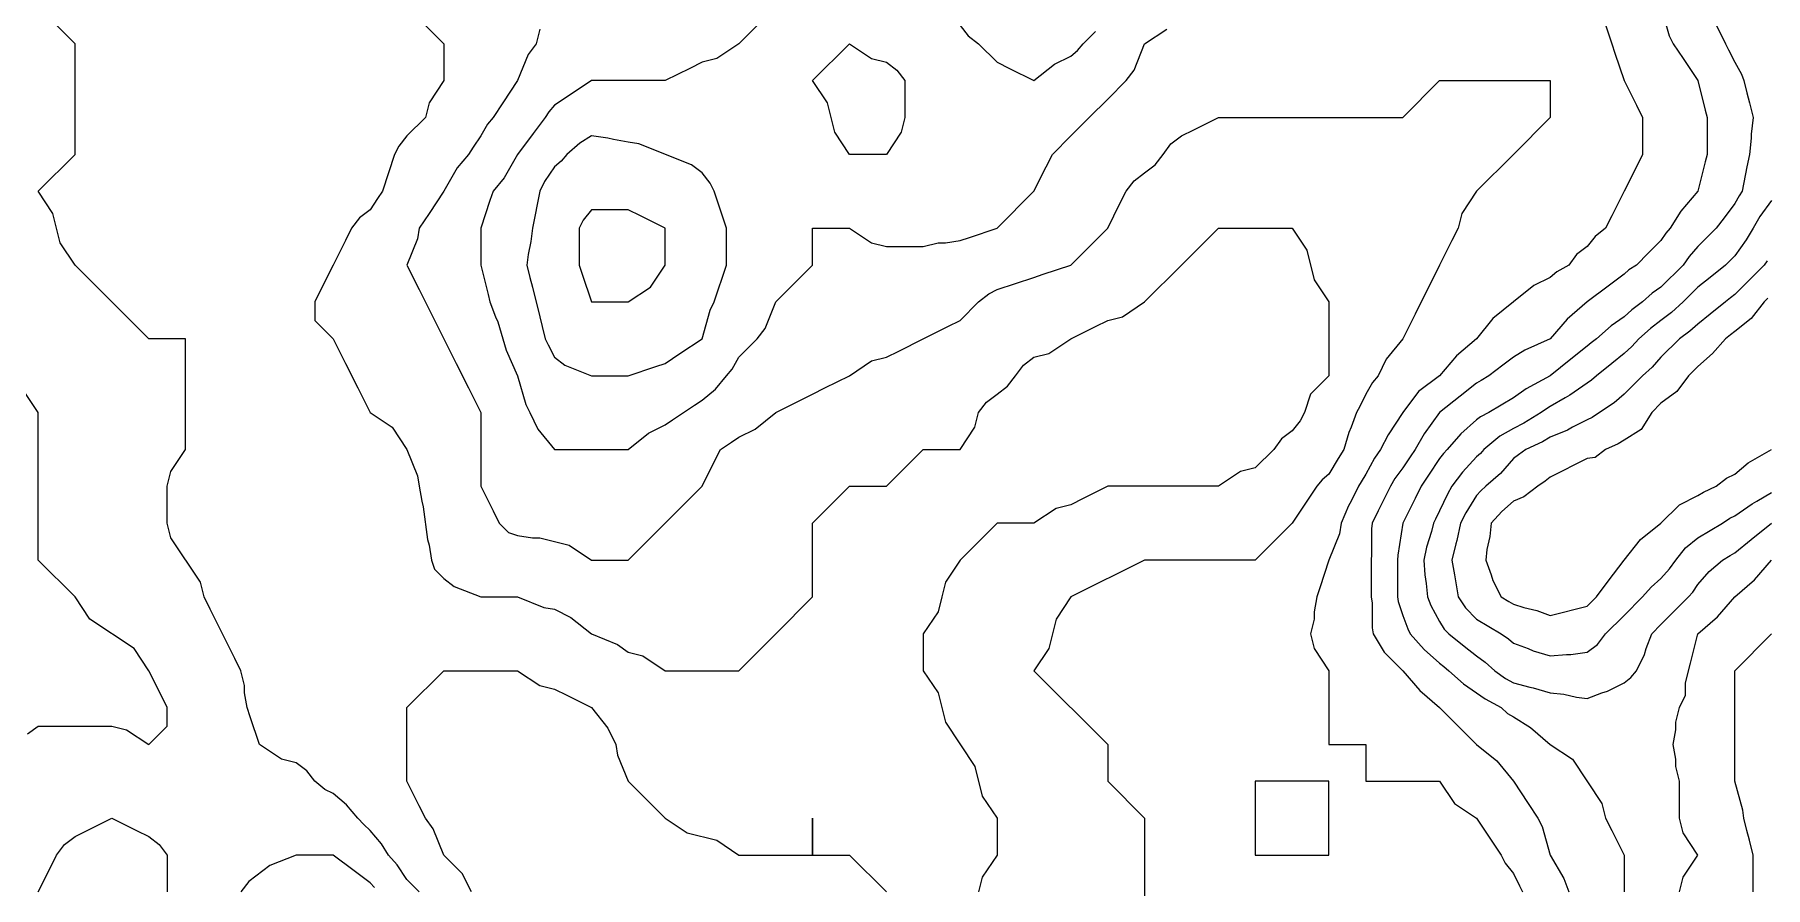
# Model space of a CAD drawing. Header units: inches. Extents: x 794995 to 811195, y 2485918 to 2508058.
# Drawn here: x 805492 to 806900, y 2502782 to 2503476 of the extents above; entities that cross this region are included whole.
import ezdxf

# ---------------------------------------------------------------- set-up
doc = ezdxf.new("R2010")
doc.units = ezdxf.units.IN
doc.header["$MEASUREMENT"] = 0
doc.layers.add('contour', color=7, linetype='Continuous')

msp = doc.modelspace()

# ---------------------------------------------------------------- linework, layer by layer
at = {"layer": 'contour'}
for points in [[(805805.2, 2502778.4), (805800.2, 2502783.4), (805795.2, 2502788.4), (805787.2, 2502800.4), (805780.2, 2502808.4), (805774.4, 2502817.6), (805765.2, 2502828.4), (805760.2, 2502833.4), (805755.2, 2502838.4), (805746.1, 2502849.3), (805735.2, 2502858.4), (805728.5, 2502861.7), (805720.2, 2502868.4), (805713.7, 2502876.9), (805705.2, 2502883.4), (805693.2, 2502886.4), (805675.2, 2502898.4), (805667.7, 2502920.9), (805665.2, 2502928.4), (805663.2, 2502940.4), (805663.2, 2502946.4), (805660.2, 2502958.4), (805655.2, 2502968.4), (805635.2, 2503008.4), (805630.2, 2503018.4), (805627.2, 2503030.4), (805603.2, 2503066.4), (805600.2, 2503078.4), (805600.2, 2503108.4), (805603.2, 2503120.4), (805615.2, 2503138.4), (805615.2, 2503228.4), (805585.2, 2503228.4), (805525.2, 2503288.4), (805513.2, 2503306.4), (805507.2, 2503330.4), (805495.2, 2503348.4), (805525.2, 2503378.4), (805525.2, 2503468.4), (805495.2, 2503498.4)], [(805795.2, 2503498.4), (805825.2, 2503468.4), (805825.2, 2503438.4), (805813.2, 2503420.4), (805810.2, 2503408.4), (805795.2, 2503393.4), (805788.5, 2503385), (805785.2, 2503378.4), (805775.2, 2503348.4), (805771.2, 2503342.4), (805765.2, 2503333.4), (805756.6, 2503326.9), (805750.2, 2503318.4), (805745.2, 2503308.4), (805735.2, 2503288.4), (805725.2, 2503268.4), (805720.2, 2503258.4), (805720.2, 2503243.4), (805735.2, 2503228.4), (805745.2, 2503208.4), (805755.2, 2503188.4), (805765.2, 2503168.4), (805783.2, 2503156.4), (805795.2, 2503138.4), (805803.7, 2503116.9), (805805.2, 2503108.4), (805807.2, 2503096.4), (805808.5, 2503091.7), (805811.8, 2503065), (805813.2, 2503060.4), (805815.2, 2503048.4), (805817.7, 2503040.9), (805825.2, 2503033.4), (805833.7, 2503026.9), (805855.2, 2503018.4), (805885.2, 2503018.4), (805906.6, 2503009.8), (805915.2, 2503008.4), (805928.5, 2503001.7), (805945.2, 2502988.4), (805966.6, 2502979.8), (805975.2, 2502973.4), (805987.2, 2502970.4), (806005.2, 2502958.4), (806065.2, 2502958.4), (806095.2, 2502988.4), (806125.2, 2503018.4), (806125.2, 2503078.4), (806155.2, 2503108.4), (806185.2, 2503108.4), (806215.2, 2503138.4), (806245.2, 2503138.4), (806257.2, 2503156.4), (806260.2, 2503168.4), (806266.6, 2503176.9), (806275.2, 2503183.4), (806283.7, 2503189.8), (806290.2, 2503198.4), (806296.6, 2503206.9), (806305.2, 2503213.4), (806317.2, 2503216.4), (806335.2, 2503228.4), (806355.2, 2503238.4), (806365.2, 2503243.4), (806377.2, 2503246.4), (806395.2, 2503258.4), (806425.2, 2503288.4), (806455.2, 2503318.4), (806515.2, 2503318.4), (806527.2, 2503300.4), (806533.2, 2503276.4), (806545.2, 2503258.4), (806545.2, 2503198.4), (806530.2, 2503183.4), (806525.2, 2503168.4), (806521.8, 2503161.7), (806515.2, 2503153.4), (806506.6, 2503146.9), (806500.2, 2503138.4), (806485.2, 2503123.4), (806473.2, 2503120.4), (806455.2, 2503108.4), (806365.2, 2503108.4), (806345.2, 2503098.4), (806335.2, 2503093.4), (806323.2, 2503090.4), (806305.2, 2503078.4), (806275.2, 2503078.4), (806245.2, 2503048.4), (806233.2, 2503030.4), (806230.2, 2503018.4), (806227.2, 2503006.4), (806215.2, 2502988.4), (806215.2, 2502958.4), (806227.2, 2502940.4), (806233.2, 2502916.4), (806257.2, 2502880.4), (806263.2, 2502856.4), (806275.2, 2502838.4), (806275.2, 2502808.4), (806263.2, 2502790.4), (806260.2, 2502778.4)], [(806095.2, 2503498.4), (806065.2, 2503468.4), (806047.2, 2503456.4), (806035.2, 2503453.4), (806025.2, 2503448.4), (806005.2, 2503438.4), (805945.2, 2503438.4), (805927.2, 2503426.4), (805915.2, 2503418.4), (805910.5, 2503413), (805907.7, 2503408.4), (805898, 2503395.5), (805885.2, 2503378.4), (805874.2, 2503359.3), (805865.2, 2503348.4), (805862.7, 2503340.9), (805855.2, 2503318.4), (805855.2, 2503288.4), (805861.2, 2503264.4), (805862.7, 2503258.4), (805867.2, 2503246.4), (805869, 2503242.2), (805873.2, 2503228.4), (805875.9, 2503219.1), (805885.2, 2503198.4), (805891.8, 2503175), (805895.2, 2503168.4), (805901.8, 2503155), (805915.2, 2503138.4), (805975.2, 2503138.4), (805991.8, 2503151.7), (806005.2, 2503158.4), (806011.2, 2503162.4), (806020.2, 2503168.4), (806029.2, 2503174.4), (806035.2, 2503178.4), (806046.1, 2503187.5), (806055.2, 2503198.4), (806059.7, 2503203.8), (806065.2, 2503213.4), (806080.2, 2503228.4), (806086.6, 2503236.9), (806095.2, 2503258.4), (806125.2, 2503288.4), (806125.2, 2503318.4), (806155.2, 2503318.4), (806173.2, 2503306.4), (806185.2, 2503303.4), (806215.2, 2503303.4), (806227.2, 2503306.4), (806233.2, 2503306.4), (806245.2, 2503308.4), (806252.7, 2503310.9), (806275.2, 2503318.4), (806305.2, 2503348.4), (806315.2, 2503368.4), (806320.2, 2503378.4), (806335.2, 2503393.4), (806350.2, 2503408.4), (806365.2, 2503423.4), (806380.2, 2503438.4), (806386.6, 2503446.9), (806395.2, 2503468.4), (806413.2, 2503480.4)], [(806765.2, 2503498.4), (806775.2, 2503468.4), (806777.7, 2503460.9), (806785.2, 2503438.4), (806795.2, 2503418.4), (806800.2, 2503408.4), (806800.2, 2503378.4), (806795.2, 2503368.4), (806785.2, 2503348.4), (806775.2, 2503328.4), (806770.2, 2503318.4), (806761.8, 2503311.7), (806755.2, 2503303.4), (806746.6, 2503296.9), (806740.2, 2503288.4), (806730.6, 2503282.9), (806725.2, 2503278.4), (806711.8, 2503271.7), (806695.2, 2503258.4), (806678.5, 2503245), (806665.2, 2503228.4), (806649, 2503214.5), (806635.2, 2503198.4), (806618, 2503185.5), (806605.2, 2503168.4), (806593.2, 2503150.4), (806587.2, 2503138.4), (806582.2, 2503131.3), (806575.2, 2503118.4), (806571.4, 2503112.1), (806569.2, 2503108.4), (806563.2, 2503096.4), (806561, 2503092.5), (806555.2, 2503078.4), (806553.7, 2503069.8), (806545.2, 2503048.4), (806537.7, 2503025.9), (806535.2, 2503018.4), (806533.2, 2503006.4), (806533.2, 2503000.4), (806530.2, 2502988.4), (806533.2, 2502976.4), (806545.2, 2502958.4), (806545.2, 2502898.4), (806575.2, 2502898.4), (806575.2, 2502868.4), (806635.2, 2502868.4), (806647.2, 2502850.4), (806665.2, 2502838.4), (806677.2, 2502820.4), (806685.2, 2502808.4), (806688.5, 2502801.7), (806695.2, 2502793.4), (806700.2, 2502783.4), (806702.7, 2502778.4)], [(806815.2, 2503498.4), (806821.8, 2503475), (806825.2, 2503468.4), (806833.2, 2503456.4), (806845.2, 2503438.4), (806851.2, 2503414.4), (806852.7, 2503408.4), (806852.7, 2503378.4), (806851.2, 2503372.4), (806845.2, 2503348.4), (806831.3, 2503332.2), (806822.7, 2503318.4), (806819.2, 2503314.4), (806815.2, 2503308.4), (806805.2, 2503298.4), (806795.2, 2503288.4), (806789.2, 2503284.4), (806785.2, 2503280.9), (806772.3, 2503271.2), (806755.2, 2503258.4), (806739, 2503244.5), (806725.2, 2503228.4), (806704.4, 2503219.1), (806695.2, 2503213.4), (806686.6, 2503206.9), (806675.2, 2503198.4), (806668.9, 2503194.6), (806665.2, 2503192.4), (806651.8, 2503181.7), (806635.2, 2503168.4), (806622.5, 2503151), (806615.2, 2503138.4), (806611.2, 2503132.4), (806605.2, 2503123.4), (806598.8, 2503114.7), (806595.2, 2503108.4), (806588.5, 2503095), (806585.2, 2503088.4), (806580.2, 2503078.4), (806579.8, 2503073.7), (806579.8, 2503053), (806579.4, 2503048.4), (806579.4, 2503018.4), (806580.2, 2503013.4), (806580.2, 2502993.4), (806581.2, 2502988.4), (806590.2, 2502973.4), (806605.2, 2502958.4), (806619, 2502942.2), (806635.2, 2502928.4), (806665.2, 2502898.4), (806681.8, 2502885), (806695.2, 2502868.4), (806707.2, 2502850.4), (806715.2, 2502838.4), (806718.5, 2502831.7), (806725.2, 2502808.4), (806736.1, 2502789.3), (806740.2, 2502778.4)], [(806852.7, 2503498.4), (806867.7, 2503468.4), (806870.2, 2503463.4), (806875.2, 2503453.4), (806880.6, 2503443.8), (806882.7, 2503438.4), (806885.2, 2503428.4), (806887.2, 2503420.4), (806890.2, 2503408.4), (806888.5, 2503395), (806888.5, 2503391.7), (806887.2, 2503378.4), (806885.2, 2503368.4), (806881.2, 2503348.4), (806878.7, 2503344.8), (806875.2, 2503338.4), (806866.6, 2503326.9), (806860.2, 2503318.4), (806845.2, 2503303.4), (806838.1, 2503295.4), (806833.2, 2503288.4), (806815.2, 2503270.4), (806808.1, 2503265.4), (806800.2, 2503258.4), (806791.5, 2503252), (806785.2, 2503246.4), (806774.6, 2503238.9), (806762.7, 2503228.4), (806758.5, 2503225), (806755.2, 2503222.4), (806741.8, 2503211.7), (806725.2, 2503198.4), (806705.7, 2503187.8), (806695.2, 2503180.4), (806675.2, 2503168.4), (806668.5, 2503165), (806665.2, 2503162.4), (806652.5, 2503151), (806641.2, 2503138.4), (806638.3, 2503135.2), (806635.2, 2503130.9), (806626.2, 2503117.4), (806620.2, 2503108.4), (806615.2, 2503098.4), (806605.2, 2503078.4), (806601.2, 2503052.4), (806600.9, 2503048.4), (806600.9, 2503018.4), (806601.4, 2503014.6), (806605.2, 2503003.4), (806609.2, 2502992.4), (806611.2, 2502988.4), (806622.5, 2502975.7), (806635.2, 2502964.4), (806638.5, 2502961.7), (806642.7, 2502958.4), (806654.6, 2502947.8), (806665.2, 2502940.4), (806672.2, 2502935.4), (806685.2, 2502928.4), (806690.5, 2502923.7), (806695.2, 2502920.9), (806709, 2502912.2), (806725.2, 2502898.4), (806743.2, 2502886.4), (806767.2, 2502850.4), (806770.2, 2502838.4), (806775.2, 2502828.4), (806785.2, 2502808.4), (806785.2, 2502778.4)], [(805903.2, 2503480.4), (805900.2, 2503468.4), (805893.7, 2503459.8), (805885.2, 2503438.4), (805873.2, 2503420.4), (805865.2, 2503408.4), (805860.6, 2503402.9), (805855.2, 2503393.4), (805849.2, 2503384.4), (805845.2, 2503378.4), (805836.1, 2503367.5), (805825.2, 2503348.4), (805813.2, 2503330.4), (805805.2, 2503318.4), (805803.7, 2503309.8), (805795.2, 2503288.4), (805805.2, 2503268.4), (805815.2, 2503248.4), (805835.2, 2503208.4), (805845.2, 2503188.4), (805855.2, 2503168.4), (805855.2, 2503108.4), (805865.2, 2503088.4), (805870.2, 2503078.4), (805877.7, 2503070.9), (805885.2, 2503068.4), (805897.2, 2503066.4), (805903.2, 2503066.4), (805927.2, 2503060.4), (805945.2, 2503048.4), (805975.2, 2503048.4), (806005.2, 2503078.4), (806035.2, 2503108.4), (806045.2, 2503128.4), (806050.2, 2503138.4), (806059.2, 2503144.4), (806065.2, 2503148.4), (806078.5, 2503155), (806095.2, 2503168.4), (806115.2, 2503178.4), (806125.2, 2503183.4), (806135.2, 2503188.4), (806155.2, 2503198.4), (806173.2, 2503210.4), (806185.2, 2503213.4), (806195.2, 2503218.4), (806215.2, 2503228.4), (806235.2, 2503238.4), (806245.2, 2503243.4), (806260.2, 2503258.4), (806268.5, 2503265), (806275.2, 2503268.4), (806305.2, 2503278.4), (806312.7, 2503280.9), (806335.2, 2503288.4), (806365.2, 2503318.4), (806375.2, 2503338.4), (806380.2, 2503348.4), (806386.6, 2503356.9), (806395.2, 2503363.4), (806403.7, 2503369.8), (806410.2, 2503378.4), (806416.6, 2503386.9), (806425.2, 2503393.4), (806435.2, 2503398.4), (806455.2, 2503408.4), (806605.2, 2503408.4), (806635.2, 2503438.4), (806725.2, 2503438.4), (806725.2, 2503408.4), (806695.2, 2503378.4), (806665.2, 2503348.4), (806653.2, 2503330.4), (806650.2, 2503318.4), (806645.2, 2503308.4), (806635.2, 2503288.4), (806625.2, 2503268.4), (806620.2, 2503258.4), (806615.2, 2503248.4), (806605.2, 2503228.4), (806591.8, 2503211.7), (806585.2, 2503198.4), (806580.6, 2503192.9), (806575.2, 2503183.4), (806570.2, 2503173.4), (806567.7, 2503168.4), (806563.2, 2503156.4), (806561.3, 2503152.2), (806557.2, 2503138.4), (806552.7, 2503130.9), (806545.2, 2503118.4), (806539.7, 2503113.8), (806535.2, 2503108.4), (806527.2, 2503096.4), (806515.2, 2503078.4), (806485.2, 2503048.4), (806395.2, 2503048.4), (806375.2, 2503038.4), (806355.2, 2503028.4), (806335.2, 2503018.4), (806323.2, 2503000.4), (806320.2, 2502988.4), (806317.2, 2502976.4), (806305.2, 2502958.4), (806365.2, 2502898.4), (806365.2, 2502868.4), (806395.2, 2502838.4), (806395.2, 2502748.4)], [(806245.2, 2503483.4), (806251.8, 2503475), (806260.2, 2503468.4), (806275.2, 2503453.4), (806285.2, 2503448.4), (806305.2, 2503438.4), (806321.8, 2503451.7), (806335.2, 2503458.4), (806340.6, 2503462.9), (806345.2, 2503468.4), (806355.2, 2503478.4)], [(806905.2, 2503340.9), (806895.7, 2503327.8), (806890.2, 2503318.4), (806884.6, 2503308.9), (806875.2, 2503295.9), (806867.7, 2503288.4), (806855.2, 2503278.4), (806845.2, 2503270.4), (806833.2, 2503258.4), (806823.7, 2503249.8), (806815.2, 2503243.4), (806806.6, 2503236.9), (806797.2, 2503228.4), (806791.5, 2503222), (806785.2, 2503216.4), (806775.2, 2503208.4), (806762.7, 2503198.4), (806758.7, 2503194.8), (806755.2, 2503192.4), (806741, 2503182.5), (806737.2, 2503180.4), (806725.2, 2503173.4), (806722, 2503171.5), (806717.7, 2503168.4), (806703.7, 2503159.8), (806695.2, 2503155.5), (806684.2, 2503149.3), (806671.2, 2503138.4), (806668.3, 2503135.2), (806665.2, 2503132.4), (806653.7, 2503119.8), (806645.2, 2503108.4), (806641.5, 2503102), (806635.2, 2503088.4), (806631.8, 2503081.7), (806630.2, 2503078.4), (806628.5, 2503071.7), (806624.6, 2503058.9), (806622.3, 2503048.4), (806623.2, 2503036.4), (806624.2, 2503029.3), (806625.2, 2503018.4), (806628.1, 2503011.3), (806635.2, 2502998.4), (806638.9, 2502992.1), (806642.7, 2502988.4), (806655.2, 2502978.4), (806665.2, 2502970.4), (806672.2, 2502965.4), (806680.2, 2502958.4), (806688.8, 2502952), (806695.2, 2502948.4), (806708.5, 2502945), (806711.3, 2502944.5), (806725.2, 2502940.4), (806736.1, 2502939.3), (806746.6, 2502936.9), (806755.2, 2502935.9), (806767.2, 2502940.4), (806771.8, 2502941.7), (806785.2, 2502948.4), (806790.6, 2502952.9), (806795.2, 2502958.4), (806801.8, 2502971.7), (806803.2, 2502976.4), (806807.7, 2502988.4), (806815.2, 2502995.9), (806837.7, 2503018.4), (806841.2, 2503022.4), (806845.2, 2503028.4), (806854.4, 2503039.1), (806865.2, 2503048.4), (806871.4, 2503052.1), (806875.2, 2503054.4), (806888.5, 2503065), (806905.2, 2503078.4)], [(806901.6, 2503291.9), (806899.2, 2503288.4), (806887.2, 2503276.4), (806875.2, 2503264.4), (806871.8, 2503261.7), (806867.7, 2503258.4), (806855.2, 2503248.4), (806845.2, 2503240.4), (806838.8, 2503234.7), (806830.2, 2503228.4), (806815.2, 2503213.4), (806808.1, 2503205.4), (806800.2, 2503198.4), (806785.2, 2503183.4), (806777.2, 2503176.4), (806765.2, 2503168.4), (806759.2, 2503164.4), (806755.2, 2503162.4), (806743.2, 2503156.4), (806739.3, 2503154.2), (806725.2, 2503148.4), (806718.8, 2503144.7), (806705.2, 2503138.4), (806699.4, 2503134.1), (806695.2, 2503130.9), (806684.6, 2503118.9), (806672.7, 2503108.4), (806668.7, 2503104.8), (806665.2, 2503100.9), (806656.6, 2503086.9), (806652.3, 2503078.4), (806649.3, 2503064.2), (806648.5, 2503061.7), (806645.2, 2503048.4), (806647.2, 2503036.4), (806650.2, 2503018.4), (806656.2, 2503009.4), (806665.2, 2503000.4), (806685.2, 2502988.4), (806691.2, 2502984.4), (806695.2, 2502980.9), (806707.2, 2502976.4), (806711.3, 2502974.5), (806725.2, 2502970.4), (806738.5, 2502971.7), (806741.8, 2502971.7), (806755.2, 2502973.4), (806763.7, 2502979.8), (806770.2, 2502988.4), (806785.2, 2503003.4), (806800.2, 2503018.4), (806807.2, 2503026.4), (806815.2, 2503033.4), (806822.2, 2503041.3), (806827.2, 2503048.4), (806835.2, 2503058.4), (806845.2, 2503066.4), (806865.2, 2503078.4), (806871.2, 2503082.4), (806875.2, 2503084.4), (806889.3, 2503094.2), (806893.2, 2503096.4), (806905.2, 2503103.4)], [(806902.2, 2503261.4), (806899.2, 2503258.4), (806888.5, 2503245), (806875.2, 2503234.4), (806871.8, 2503231.7), (806867.7, 2503228.4), (806857.2, 2503216.4), (806845.2, 2503205.9), (806837.7, 2503198.4), (806828, 2503185.5), (806815.2, 2503175.9), (806807.7, 2503168.4), (806799, 2503154.5), (806785.2, 2503145.9), (806780.5, 2503143), (806770.2, 2503138.4), (806761.8, 2503131.7), (806755.2, 2503130.9), (806725.2, 2503115.9), (806720.9, 2503112.6), (806715.2, 2503108.4), (806703.7, 2503099.8), (806695.2, 2503096.4), (806685.7, 2503087.8), (806677.2, 2503078.4), (806676.1, 2503067.5), (806673.7, 2503056.9), (806672.7, 2503048.4), (806677.2, 2503036.4), (806678.5, 2503031.7), (806685.2, 2503018.4), (806691.4, 2503014.6), (806695.2, 2503012.4), (806703.7, 2503009.8), (806714.2, 2503007.5), (806725.2, 2503003.4), (806755.2, 2503010.9), (806762.7, 2503018.4), (806772.3, 2503031.2), (806785.2, 2503048.4), (806798.5, 2503065), (806815.2, 2503078.4), (806830.2, 2503093.4), (806845.2, 2503100.9), (806849.8, 2503103.7), (806860.2, 2503108.4), (806868.5, 2503115), (806875.2, 2503118.4), (806886.1, 2503127.5), (806905.2, 2503138.4)], [(805486.6, 2502906.9), (805495.2, 2502913.4), (805555.2, 2502913.4), (805567.2, 2502910.4), (805585.2, 2502898.4), (805600.2, 2502913.4), (805600.2, 2502928.4), (805595.2, 2502938.4), (805585.2, 2502958.4), (805573.2, 2502976.4), (805537.2, 2503000.4), (805525.2, 2503018.4), (805495.2, 2503048.4), (805495.2, 2503168.4), (805483.2, 2503186.4)], [(806830.2, 2502778.4), (806833.2, 2502790.4), (806845.2, 2502808.4), (806833.2, 2502826.4), (806830.2, 2502838.4), (806830.2, 2502868.4), (806827.2, 2502880.4), (806827.2, 2502886.4), (806825.2, 2502898.4), (806827.2, 2502910.4), (806827.2, 2502916.4), (806830.2, 2502928.4), (806835.2, 2502938.4), (806835.2, 2502948.4), (806839.2, 2502964.4), (806845.2, 2502988.4), (806861.3, 2503002.2), (806875.2, 2503018.4), (806891.3, 2503032.2), (806905.2, 2503048.4)], [(806890.2, 2502778.4), (806890.2, 2502808.4), (806887.2, 2502820.4), (806885.2, 2502828.4), (806882.7, 2502838.4), (806881.8, 2502845), (806875.2, 2502868.4), (806875.2, 2502958.4), (806905.2, 2502988.4)], [(805847.7, 2502778.4), (805840.2, 2502793.4), (805825.2, 2502808.4), (805816.6, 2502829.8), (805810.2, 2502838.4), (805805.2, 2502848.4), (805795.2, 2502868.4), (805795.2, 2502928.4), (805825.2, 2502958.4), (805885.2, 2502958.4), (805903.2, 2502946.4), (805915.2, 2502943.4), (805925.2, 2502938.4), (805945.2, 2502928.4), (805958.5, 2502911.7), (805965.2, 2502898.4), (805966.6, 2502889.8), (805975.2, 2502868.4), (806005.2, 2502838.4), (806023.2, 2502826.4), (806047.2, 2502820.4), (806065.2, 2502808.4), (806095.2, 2502808.4), (806125.2, 2502808.4), (806125.2, 2502838.4), (806125.2, 2502808.4), (806155.2, 2502808.4), (806185.2, 2502778.4)], [(805495.2, 2502778.4), (805505.2, 2502798.4), (805510.2, 2502808.4), (805516.6, 2502816.9), (805525.2, 2502823.4), (805535.2, 2502828.4), (805555.2, 2502838.4), (805575.2, 2502828.4), (805585.2, 2502823.4), (805593.7, 2502816.9), (805600.2, 2502808.4), (805600.2, 2502778.4)], [(805768.7, 2502781.9), (805765.2, 2502785.9), (805752.3, 2502795.5), (805735.2, 2502808.4), (805705.2, 2502808.4), (805683.7, 2502799.8), (805666.6, 2502786.9), (805660.2, 2502778.4)]]:
    msp.add_lwpolyline(points, dxfattribs=at)
for points in [[(806185.2, 2503378.4), (806155.2, 2503378.4), (806143.2, 2503396.4), (806137.2, 2503420.4), (806125.2, 2503438.4), (806155.2, 2503468.4), (806173.2, 2503456.4), (806185.2, 2503453.4), (806193.7, 2503446.9), (806200.2, 2503438.4), (806200.2, 2503408.4), (806197.2, 2503396.4)], [(806005.2, 2503208.4), (806017.2, 2503216.4), (806035.2, 2503228.4), (806041.8, 2503251.7), (806045.2, 2503258.4), (806055.2, 2503288.4), (806055.2, 2503318.4), (806045.2, 2503348.4), (806041.8, 2503355), (806035.2, 2503363.4), (806026.6, 2503369.8), (805983.7, 2503386.9), (805975.2, 2503388.4), (805963.2, 2503390.4), (805958.5, 2503391.7), (805945.2, 2503393.4), (805935.9, 2503387.6), (805925.2, 2503378.4), (805920.6, 2503372.9), (805915.2, 2503368.4), (805907.2, 2503356.4), (805903.2, 2503348.4), (805897.2, 2503318.4), (805896.1, 2503307.5), (805893.7, 2503296.9), (805892.7, 2503288.4), (805895.2, 2503278.4), (805897.2, 2503270.4), (805903.2, 2503246.4), (805905.2, 2503238.4), (805907.7, 2503228.4), (805910.2, 2503223.4), (805915.2, 2503213.4), (805923.7, 2503206.9), (805945.2, 2503198.4), (805975.2, 2503198.4), (805997.7, 2503205.9)], [(805975.2, 2503258.4), (805993.2, 2503270.4), (806005.2, 2503288.4), (806005.2, 2503318.4), (805985.2, 2503328.4), (805975.2, 2503333.4), (805945.2, 2503333.4), (805938.5, 2503325), (805935.2, 2503318.4), (805935.2, 2503288.4), (805937.7, 2503280.9), (805945.2, 2503258.4)], [(806515.2, 2502808.4), (806545.2, 2502808.4), (806545.2, 2502868.4), (806485.2, 2502868.4), (806485.2, 2502838.4), (806485.2, 2502808.4)]]:
    msp.add_lwpolyline(points, close=True, dxfattribs=at)

doc.saveas('drawing.dxf')
